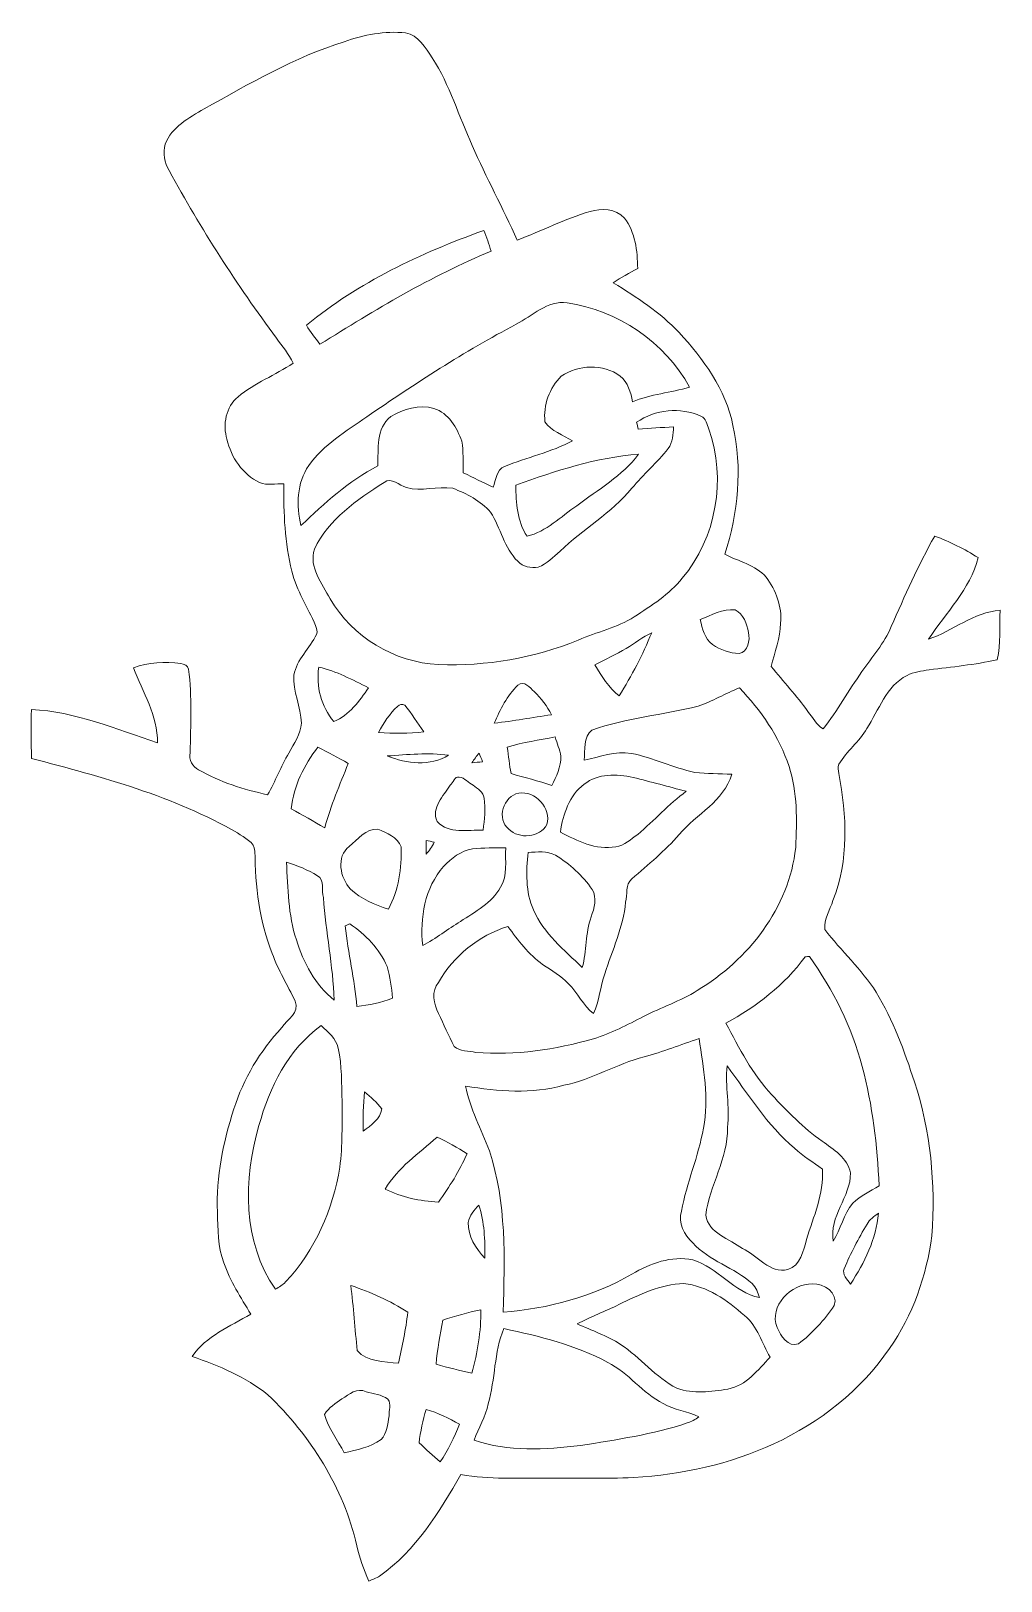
# Model space of a CAD drawing. Header units: centimetres. Extents: x -9.9 to 9.9, y -15.8 to 15.8.
import ezdxf

# ---------------------------------------------------------------- set-up
doc = ezdxf.new("R2010")
doc.units = ezdxf.units.CM
doc.header["$MEASUREMENT"] = 0
doc.layers.add('Layer 1', color=7, linetype='Continuous')

msp = doc.modelspace()

# ---------------------------------------------------------------- linework, layer by layer
at = {"layer": 'Layer 1', "color": 8, "lineweight": 9}
for points, knots in [([(-3.50304, 15.62559), (-3.10264, 15.77199), (-2.67331, 15.84396), (-2.24714, 15.80798), (-2.24714, 15.80798), (-1.98326, 15.76247), (-1.83686, 15.4993), (-1.70245, 15.29469), (-1.70245, 15.29469), (-1.34156, 14.74153), (-1.162, 14.10053), (-0.88401, 13.50646), (-0.88401, 13.50646), (-0.6039, 12.84994), (-0.25536, 12.22587), (0.02969, 11.57182), (0.02969, 11.57182), (0.53099, 11.75491), (1.00441, 12.01068), (1.51982, 12.15532), (1.51982, 12.15532), (1.75336, 12.22658), (2.04687, 12.21458), (2.22185, 12.02408), (2.22185, 12.02408), (2.44727, 11.73128), (2.48714, 11.34993), (2.49384, 10.99221), (2.49384, 10.99221), (2.32557, 10.89837), (2.15447, 10.80982), (1.99572, 10.70081), (1.99572, 10.70081), (2.47091, 10.40095), (2.95316, 10.09862), (3.3398, 9.68446), (3.3398, 9.68446), (3.83863, 9.14612), (4.29371, 8.52276), (4.43976, 7.78899), (4.43976, 7.78899), (4.63697, 6.91833), (4.54595, 6.00146), (4.27501, 5.15656), (4.27501, 5.15656), (4.55794, 5.00627), (4.89731, 4.93748), (5.11815, 4.68983), (5.11815, 4.68983), (5.31712, 4.42137), (5.44589, 4.08799), (5.41272, 3.74898), (5.41272, 3.74898), (5.41061, 3.44347), (5.28608, 3.15807), (5.22222, 2.8635), (5.22222, 2.8635), (5.46811, 2.55482), (5.74292, 2.26872), (5.96941, 1.94416), (5.96941, 1.94416), (6.07136, 1.82775), (6.14015, 1.66794), (6.28091, 1.58962), (6.28091, 1.58962), (6.57619, 1.95757), (6.80232, 2.37349), (7.07501, 2.75767), (7.07501, 2.75767), (7.2768, 3.06176), (7.53292, 3.33517), (7.67332, 3.67666), (7.67332, 3.67666), (7.94637, 4.30354), (8.22436, 4.92902), (8.56021, 5.52521), (8.56021, 5.52521), (8.87065, 5.41126), (9.16875, 5.26451), (9.44814, 5.08671), (9.44814, 5.08671), (9.28517, 4.43689), (8.78634, 3.96382), (8.43284, 3.41807), (8.43284, 3.41807), (8.93274, 3.58599), (9.35289, 3.97511), (9.89582, 4.01215), (9.89582, 4.01215), (9.88454, 3.6756), (9.91487, 3.33234), (9.83832, 3.00109), (9.83832, 3.00109), (9.37935, 2.90054), (8.91228, 2.85116), (8.44661, 2.79471), (8.44661, 2.79471), (8.29351, 2.76931), (8.13404, 2.75449), (7.99647, 2.67865), (7.99647, 2.67865), (7.56537, 2.46486), (7.42285, 1.97168), (7.17379, 1.59774), (7.17379, 1.59774), (7.0221, 1.32469), (6.75998, 1.13595), (6.60547, 0.86466), (6.60547, 0.86466), (6.57654, 0.80575), (6.59559, 0.73731), (6.60264, 0.67487), (6.60264, 0.67487), (6.76316, -0.17779), (6.81255, -1.09608), (6.48199, -1.91664), (6.48199, -1.91664), (6.42167, -2.11102), (6.29608, -2.29517), (6.31725, -2.50754), (6.31725, -2.50754), (6.64745, -2.95028), (7.06866, -3.31928), (7.36394, -3.78953), (7.36394, -3.78953), (7.71248, -4.35892), (7.94214, -4.99109), (8.14781, -5.62362), (8.14781, -5.62362), (8.48295, -6.63151), (8.57679, -7.70748), (8.50341, -8.76405), (8.50341, -8.76405), (8.39546, -9.58426), (8.11394, -10.39001), (7.63558, -11.06875), (7.63558, -11.06875), (7.05808, -11.92953), (6.20647, -12.57582), (5.27585, -13.01503), (5.27585, -13.01503), (4.37873, -13.4306), (3.39695, -13.64473), (2.4127, -13.70506), (2.4127, -13.70506), (1.82497, -13.72658), (1.23689, -13.71), (0.64952, -13.71458), (0.64952, -13.71458), (0.06073, -13.70647), (-0.5344, -13.75409), (-1.11578, -13.64015), (-1.11578, -13.64015), (-1.55816, -14.40956), (-2.04006, -15.19519), (-2.77702, -15.7173), (-2.77702, -15.7173), (-2.84687, -15.76034), (-2.92448, -15.78821), (-3.00104, -15.81714), (-3.00104, -15.81714), (-3.09135, -15.57972), (-3.19612, -15.34653), (-3.24445, -15.09606), (-3.24445, -15.09606), (-3.5108, -13.91355), (-4.18919, -12.84675), (-5.05878, -12.01384), (-5.05878, -12.01384), (-5.51458, -11.64872), (-6.05962, -11.42047), (-6.60678, -11.22997), (-6.60678, -11.22997), (-6.32173, -10.8144), (-5.83278, -10.61155), (-5.41086, -10.36849), (-5.41086, -10.36849), (-5.60559, -10.02347), (-5.83666, -9.69468), (-5.95908, -9.31474), (-5.95908, -9.31474), (-6.08784, -8.98736), (-6.08008, -8.62647), (-6.09172, -8.28145), (-6.09172, -8.28145), (-6.12418, -7.56461), (-5.9679, -6.85553), (-5.75482, -6.17572), (-5.75482, -6.17572), (-5.55867, -5.55589), (-5.21754, -4.98827), (-4.77551, -4.51308), (-4.77551, -4.51308), (-4.67109, -4.34586), (-4.39697, -4.20969), (-4.50352, -3.97404), (-4.50352, -3.97404), (-4.65556, -3.64701), (-4.85065, -3.34009), (-4.96989, -2.9979), (-4.96989, -2.9979), (-5.24082, -2.33679), (-5.31208, -1.61995), (-5.32619, -0.91228), (-5.32619, -0.91228), (-5.33043, -0.71508), (-5.54245, -0.63782), (-5.68109, -0.53798), (-5.68109, -0.53798), (-6.98002, 0.21308), (-8.44369, 0.61207), (-9.88726, 0.98214), (-9.88726, 0.98214), (-9.89749, 1.31622), (-9.89855, 1.64995), (-9.89043, 1.98403), (-9.89043, 1.98403), (-8.99155, 1.94628), (-8.15688, 1.57728), (-7.31339, 1.30599), (-7.31339, 1.30599), (-7.31727, 1.85703), (-7.60937, 2.34069), (-7.80657, 2.8381), (-7.80657, 2.8381), (-7.50072, 2.95769), (-7.1617, 2.95593), (-6.83961, 2.92559), (-6.83961, 2.92559), (-6.77611, 2.90901), (-6.68792, 2.88679), (-6.6791, 2.80847), (-6.6791, 2.80847), (-6.60572, 2.24261), (-6.64064, 1.67111), (-6.64594, 1.10244), (-6.64594, 1.10244), (-6.67874, 0.95921), (-6.60431, 0.81351), (-6.47413, 0.7546), (-6.47413, 0.7546), (-6.04092, 0.50095), (-5.55479, 0.35031), (-5.0662, 0.24377), (-5.0662, 0.24377), (-4.90851, 0.52035), (-4.79278, 0.8188), (-4.63193, 1.09362), (-4.63193, 1.09362), (-4.53349, 1.28941), (-4.38674, 1.4792), (-4.37334, 1.70569), (-4.37334, 1.70569), (-4.39026, 2.0373), (-4.54902, 2.35021), (-4.52751, 2.685), (-4.52751, 2.685), (-4.476, 3.00991), (-4.2026, 3.23286), (-4.06537, 3.51932), (-4.06537, 3.51932), (-4.03856, 3.57964), (-4.06784, 3.64455), (-4.08724, 3.7017), (-4.08724, 3.7017), (-4.23787, 4.07459), (-4.47882, 4.41149), (-4.56842, 4.80766), (-4.56842, 4.80766), (-4.72188, 5.3901), (-4.73635, 5.99617), (-4.7367, 6.59483), (-4.7367, 6.59483), (-4.89863, 6.59907), (-5.07325, 6.55497), (-5.22953, 6.61953), (-5.22953, 6.61953), (-5.5742, 6.79133), (-5.81126, 7.13317), (-5.89558, 7.50359), (-5.89558, 7.50359), (-5.98695, 7.8038), (-5.91604, 8.16752), (-5.66733, 8.37213), (-5.66733, 8.37213), (-5.32655, 8.65294), (-4.91133, 8.81557), (-4.54444, 9.05616), (-4.54444, 9.05616), (-4.62874, 9.24596), (-4.76563, 9.40506), (-4.88522, 9.57263), (-4.88522, 9.57263), (-5.69802, 10.65707), (-6.42369, 11.80501), (-7.07632, 12.99211), (-7.07632, 12.99211), (-7.17334, 13.15156), (-7.20932, 13.35053), (-7.15923, 13.53186), (-7.15923, 13.53186), (-7.02341, 13.8864), (-6.67063, 14.07337), (-6.36195, 14.25187), (-6.36195, 14.25187), (-5.43944, 14.76799), (-4.51763, 15.30668), (-3.50304, 15.62559), (-3.50304, 15.62559), (-3.50304, 15.62559), (-3.50304, 15.62559), (-3.50304, 15.62559)], [0, 0, 0, 0, 0.01265823, 0.01265823, 0.01265823, 0.01265823, 0.02531646, 0.02531646, 0.02531646, 0.02531646, 0.03797468, 0.03797468, 0.03797468, 0.03797468, 0.05063291, 0.05063291, 0.05063291, 0.05063291, 0.06329114, 0.06329114, 0.06329114, 0.06329114, 0.07594937, 0.07594937, 0.07594937, 0.07594937, 0.08860759, 0.08860759, 0.08860759, 0.08860759, 0.10126582, 0.10126582, 0.10126582, 0.10126582, 0.11392405, 0.11392405, 0.11392405, 0.11392405, 0.12658228, 0.12658228, 0.12658228, 0.12658228, 0.13924051, 0.13924051, 0.13924051, 0.13924051, 0.15189873, 0.15189873, 0.15189873, 0.15189873, 0.16455696, 0.16455696, 0.16455696, 0.16455696, 0.17721519, 0.17721519, 0.17721519, 0.17721519, 0.18987342, 0.18987342, 0.18987342, 0.18987342, 0.20253165, 0.20253165, 0.20253165, 0.20253165, 0.21518987, 0.21518987, 0.21518987, 0.21518987, 0.2278481, 0.2278481, 0.2278481, 0.2278481, 0.24050633, 0.24050633, 0.24050633, 0.24050633, 0.25316456, 0.25316456, 0.25316456, 0.25316456, 0.26582278, 0.26582278, 0.26582278, 0.26582278, 0.27848101, 0.27848101, 0.27848101, 0.27848101, 0.29113924, 0.29113924, 0.29113924, 0.29113924, 0.30379747, 0.30379747, 0.30379747, 0.30379747, 0.3164557, 0.3164557, 0.3164557, 0.3164557, 0.32911392, 0.32911392, 0.32911392, 0.32911392, 0.34177215, 0.34177215, 0.34177215, 0.34177215, 0.35443038, 0.35443038, 0.35443038, 0.35443038, 0.36708861, 0.36708861, 0.36708861, 0.36708861, 0.37974684, 0.37974684, 0.37974684, 0.37974684, 0.39240506, 0.39240506, 0.39240506, 0.39240506, 0.40506329, 0.40506329, 0.40506329, 0.40506329, 0.41772152, 0.41772152, 0.41772152, 0.41772152, 0.43037975, 0.43037975, 0.43037975, 0.43037975, 0.44303797, 0.44303797, 0.44303797, 0.44303797, 0.4556962, 0.4556962, 0.4556962, 0.4556962, 0.46835443, 0.46835443, 0.46835443, 0.46835443, 0.48101266, 0.48101266, 0.48101266, 0.48101266, 0.49367089, 0.49367089, 0.49367089, 0.49367089, 0.50632911, 0.50632911, 0.50632911, 0.50632911, 0.51898734, 0.51898734, 0.51898734, 0.51898734, 0.53164557, 0.53164557, 0.53164557, 0.53164557, 0.5443038, 0.5443038, 0.5443038, 0.5443038, 0.55696203, 0.55696203, 0.55696203, 0.55696203, 0.56962025, 0.56962025, 0.56962025, 0.56962025, 0.58227848, 0.58227848, 0.58227848, 0.58227848, 0.59493671, 0.59493671, 0.59493671, 0.59493671, 0.60759494, 0.60759494, 0.60759494, 0.60759494, 0.62025316, 0.62025316, 0.62025316, 0.62025316, 0.63291139, 0.63291139, 0.63291139, 0.63291139, 0.64556962, 0.64556962, 0.64556962, 0.64556962, 0.65822785, 0.65822785, 0.65822785, 0.65822785, 0.67088608, 0.67088608, 0.67088608, 0.67088608, 0.6835443, 0.6835443, 0.6835443, 0.6835443, 0.69620253, 0.69620253, 0.69620253, 0.69620253, 0.70886076, 0.70886076, 0.70886076, 0.70886076, 0.72151899, 0.72151899, 0.72151899, 0.72151899, 0.73417722, 0.73417722, 0.73417722, 0.73417722, 0.74683544, 0.74683544, 0.74683544, 0.74683544, 0.75949367, 0.75949367, 0.75949367, 0.75949367, 0.7721519, 0.7721519, 0.7721519, 0.7721519, 0.78481013, 0.78481013, 0.78481013, 0.78481013, 0.79746835, 0.79746835, 0.79746835, 0.79746835, 0.81012658, 0.81012658, 0.81012658, 0.81012658, 0.82278481, 0.82278481, 0.82278481, 0.82278481, 0.83544304, 0.83544304, 0.83544304, 0.83544304, 0.84810127, 0.84810127, 0.84810127, 0.84810127, 0.86075949, 0.86075949, 0.86075949, 0.86075949, 0.87341772, 0.87341772, 0.87341772, 0.87341772, 0.88607595, 0.88607595, 0.88607595, 0.88607595, 0.89873418, 0.89873418, 0.89873418, 0.89873418, 0.91139241, 0.91139241, 0.91139241, 0.91139241, 0.92405063, 0.92405063, 0.92405063, 0.92405063, 0.93670886, 0.93670886, 0.93670886, 0.93670886, 0.94936709, 0.94936709, 0.94936709, 0.94936709, 0.96202532, 0.96202532, 0.96202532, 0.96202532, 0.97468354, 0.97468354, 0.97468354, 0.97468354, 1, 1, 1, 1]), ([(-4.27244, 9.83474), (-4.19307, 9.69575), (-4.09359, 9.57087), (-3.99693, 9.44387), (-3.99693, 9.44387), (-2.87086, 10.14589), (-1.73067, 10.83734), (-0.50124, 11.34569), (-0.50124, 11.34569), (-0.54005, 11.49104), (-0.59649, 11.63074), (-0.65082, 11.77044), (-0.65082, 11.77044), (-1.94199, 11.30442), (-3.206, 10.7121), (-4.27244, 9.83474), (-4.27244, 9.83474), (-4.27244, 9.83474), (-4.27244, 9.83474), (-4.27244, 9.83474)], [0, 0, 0, 0, 0.16666667, 0.16666667, 0.16666667, 0.16666667, 0.33333333, 0.33333333, 0.33333333, 0.33333333, 0.5, 0.5, 0.5, 0.5, 0.66666667, 0.66666667, 0.66666667, 0.66666667, 1, 1, 1, 1]), ([(0.0124, 9.85485), (-1.04734, 9.29711), (-2.05205, 8.64165), (-3.03843, 7.96396), (-3.03843, 7.96396), (-3.45965, 7.66622), (-3.92461, 7.39846), (-4.22517, 6.96596), (-4.22517, 6.96596), (-4.47247, 6.61247), (-4.48235, 6.14575), (-4.38357, 5.74076), (-4.38357, 5.74076), (-3.90344, 6.19831), (-3.40991, 6.65092), (-2.81583, 6.95961), (-2.81583, 6.95961), (-2.79678, 7.30497), (-2.86028, 7.72337), (-2.54841, 7.96784), (-2.54841, 7.96784), (-2.28665, 8.12166), (-1.97021, 8.21549), (-1.66753, 8.13436), (-1.66753, 8.13436), (-1.36978, 8.03664), (-1.19834, 7.74595), (-1.10096, 7.46619), (-1.10096, 7.46619), (-1.05616, 7.25417), (-1.08403, 7.03404), (-1.06921, 6.81885), (-1.06921, 6.81885), (-0.86496, 6.72254), (-0.66317, 6.62164), (-0.45961, 6.52392), (-0.45961, 6.52392), (-0.4007, 6.66786), (-0.39541, 6.88129), (-0.22749, 6.95079), (-0.22749, 6.95079), (0.23289, 7.13176), (0.72325, 7.24183), (1.16387, 7.47254), (1.16387, 7.47254), (0.97584, 7.59566), (0.72043, 7.6641), (0.59942, 7.86307), (0.59942, 7.86307), (0.55991, 8.19609), (0.69044, 8.55628), (0.93174, 8.79229), (0.93174, 8.79229), (1.27958, 9.02829), (1.79111, 9.05546), (2.1333, 8.79546), (2.1333, 8.79546), (2.29276, 8.66493), (2.35873, 8.4635), (2.38554, 8.267), (2.38554, 8.267), (2.75842, 8.42998), (3.17082, 8.45044), (3.55429, 8.57004), (3.55429, 8.57004), (3.04629, 9.48655), (2.08744, 10.14342), (1.05169, 10.29053), (1.05169, 10.29053), (0.64387, 10.3498), (0.34754, 10.02136), (0.0124, 9.85485), (0.0124, 9.85485), (0.0124, 9.85485), (0.0124, 9.85485), (0.0124, 9.85485)], [0, 0, 0, 0, 0.05, 0.05, 0.05, 0.05, 0.1, 0.1, 0.1, 0.1, 0.15, 0.15, 0.15, 0.15, 0.2, 0.2, 0.2, 0.2, 0.25, 0.25, 0.25, 0.25, 0.3, 0.3, 0.3, 0.3, 0.35, 0.35, 0.35, 0.35, 0.4, 0.4, 0.4, 0.4, 0.45, 0.45, 0.45, 0.45, 0.5, 0.5, 0.5, 0.5, 0.55, 0.55, 0.55, 0.55, 0.6, 0.6, 0.6, 0.6, 0.65, 0.65, 0.65, 0.65, 0.7, 0.7, 0.7, 0.7, 0.75, 0.75, 0.75, 0.75, 0.8, 0.8, 0.8, 0.8, 0.85, 0.85, 0.85, 0.85, 0.9, 0.9, 0.9, 0.9, 1, 1, 1, 1]), ([(2.47232, 7.85072), (2.4822, 7.80345), (2.49243, 7.75618), (2.50301, 7.70855), (2.50301, 7.70855), (2.74467, 7.72725), (2.98597, 7.7463), (3.22832, 7.75865), (3.22832, 7.75865), (3.20857, 7.60836), (3.21809, 7.44044), (3.11685, 7.31626), (3.11685, 7.31626), (2.89142, 7.02593), (2.60849, 6.78745), (2.37601, 6.50276), (2.37601, 6.50276), (1.95762, 5.99758), (1.37695, 5.66985), (0.90846, 5.21759), (0.90846, 5.21759), (0.76805, 5.09976), (0.63682, 4.95512), (0.46255, 4.8888), (0.46255, 4.8888), (0.3172, 4.87187), (0.14505, 4.89444), (0.0438, 5.01227), (0.0438, 5.01227), (-0.23701, 5.28638), (-0.30263, 5.69243), (-0.51112, 6.01204), (-0.51112, 6.01204), (-0.7122, 6.24841), (-0.99866, 6.39516), (-1.28441, 6.50276), (-1.28441, 6.50276), (-1.59697, 6.55356), (-1.92153, 6.43079), (-2.23092, 6.51757), (-2.23092, 6.51757), (-2.37696, 6.56132), (-2.53149, 6.7363), (-2.6853, 6.62411), (-2.6853, 6.62411), (-3.23704, 6.26887), (-3.81877, 5.87129), (-4.11087, 5.26204), (-4.11087, 5.26204), (-4.22341, 4.89021), (-3.95918, 4.5526), (-3.78702, 4.24816), (-3.78702, 4.24816), (-3.33759, 3.46534), (-2.47433, 2.94394), (-1.57369, 2.90407), (-1.57369, 2.90407), (-0.60214, 2.86491), (0.37753, 3.03531), (1.27817, 3.40255), (1.27817, 3.40255), (1.65741, 3.56871), (2.07368, 3.65055), (2.42434, 3.87844), (2.42434, 3.87844), (2.77324, 4.10881), (3.13766, 4.33423), (3.4033, 4.66408), (3.4033, 4.66408), (4.10357, 5.49099), (4.30535, 6.69432), (3.94975, 7.71349), (3.94975, 7.71349), (3.90601, 7.80592), (3.89014, 7.93292), (3.78607, 7.97666), (3.78607, 7.97666), (3.3645, 8.16469), (2.8512, 8.11601), (2.47232, 7.85072), (2.47232, 7.85072), (2.47232, 7.85072), (2.47232, 7.85072), (2.47232, 7.85072)], [0, 0, 0, 0, 0.04545455, 0.04545455, 0.04545455, 0.04545455, 0.09090909, 0.09090909, 0.09090909, 0.09090909, 0.13636364, 0.13636364, 0.13636364, 0.13636364, 0.18181818, 0.18181818, 0.18181818, 0.18181818, 0.22727273, 0.22727273, 0.22727273, 0.22727273, 0.27272727, 0.27272727, 0.27272727, 0.27272727, 0.31818182, 0.31818182, 0.31818182, 0.31818182, 0.36363636, 0.36363636, 0.36363636, 0.36363636, 0.40909091, 0.40909091, 0.40909091, 0.40909091, 0.45454545, 0.45454545, 0.45454545, 0.45454545, 0.5, 0.5, 0.5, 0.5, 0.54545455, 0.54545455, 0.54545455, 0.54545455, 0.59090909, 0.59090909, 0.59090909, 0.59090909, 0.63636364, 0.63636364, 0.63636364, 0.63636364, 0.68181818, 0.68181818, 0.68181818, 0.68181818, 0.72727273, 0.72727273, 0.72727273, 0.72727273, 0.77272727, 0.77272727, 0.77272727, 0.77272727, 0.81818182, 0.81818182, 0.81818182, 0.81818182, 0.86363636, 0.86363636, 0.86363636, 0.86363636, 0.90909091, 0.90909091, 0.90909091, 0.90909091, 1, 1, 1, 1]), ([(0.00358, 6.56837), (0.00711, 6.20925), (0.03216, 5.83178), (0.23289, 5.52239), (0.23289, 5.52239), (0.63294, 5.62152), (0.92116, 5.92173), (1.24924, 6.14751), (1.24924, 6.14751), (1.68527, 6.47559), (2.17775, 6.75641), (2.51324, 7.19773), (2.51324, 7.19773), (1.64647, 7.13529), (0.81638, 6.8573), (0.00358, 6.56837), (0.00358, 6.56837), (0.00358, 6.56837), (0.00358, 6.56837), (0.00358, 6.56837)], [0, 0, 0, 0, 0.16666667, 0.16666667, 0.16666667, 0.16666667, 0.33333333, 0.33333333, 0.33333333, 0.33333333, 0.5, 0.5, 0.5, 0.5, 0.66666667, 0.66666667, 0.66666667, 0.66666667, 1, 1, 1, 1]), ([(3.77019, 3.82094), (3.81676, 3.63785), (3.85944, 3.42901), (4.02419, 3.31294), (4.02419, 3.31294), (4.18082, 3.20217), (4.37274, 3.13902), (4.56358, 3.12526), (4.56358, 3.12526), (4.74315, 3.16125), (4.79642, 3.4029), (4.75584, 3.55601), (4.75584, 3.55601), (4.72586, 3.73204), (4.65425, 3.93559), (4.48421, 4.01956), (4.48421, 4.01956), (4.22986, 4.04566), (4.0002, 3.90843), (3.77019, 3.82094), (3.77019, 3.82094), (3.77019, 3.82094), (3.77019, 3.82094), (3.77019, 3.82094)], [0, 0, 0, 0, 0.14285714, 0.14285714, 0.14285714, 0.14285714, 0.28571429, 0.28571429, 0.28571429, 0.28571429, 0.42857143, 0.42857143, 0.42857143, 0.42857143, 0.57142857, 0.57142857, 0.57142857, 0.57142857, 0.71428571, 0.71428571, 0.71428571, 0.71428571, 1, 1, 1, 1]), ([(2.2603, 3.2318), (2.05216, 3.10868), (1.83238, 3.00744), (1.61895, 2.89419), (1.61895, 2.89419), (1.75548, 2.66277), (1.90364, 2.42959), (2.11849, 2.26131), (2.11849, 2.26131), (2.36825, 2.67441), (2.59967, 3.10339), (2.77959, 3.55177), (2.77959, 3.55177), (2.59544, 3.46358), (2.43422, 3.33728), (2.2603, 3.2318), (2.2603, 3.2318), (2.2603, 3.2318), (2.2603, 3.2318), (2.2603, 3.2318)], [0, 0, 0, 0, 0.16666667, 0.16666667, 0.16666667, 0.16666667, 0.33333333, 0.33333333, 0.33333333, 0.33333333, 0.5, 0.5, 0.5, 0.5, 0.66666667, 0.66666667, 0.66666667, 0.66666667, 1, 1, 1, 1]), ([(-4.02092, 2.85221), (-4.07595, 2.45428), (-3.97647, 2.04506), (-3.71012, 1.73779), (-3.71012, 1.73779), (-3.39579, 1.86761), (-3.18977, 2.16006), (-3.00245, 2.42959), (-3.00245, 2.42959), (-3.33476, 2.58622), (-3.65897, 2.77213), (-4.02092, 2.85221), (-4.02092, 2.85221), (-4.02092, 2.85221), (-4.02092, 2.85221), (-4.02092, 2.85221)], [0, 0, 0, 0, 0.2, 0.2, 0.2, 0.2, 0.4, 0.4, 0.4, 0.4, 0.6, 0.6, 0.6, 0.6, 1, 1, 1, 1]), ([(0.04592, 2.48286), (-0.16928, 2.2659), (-0.3185, 1.98614), (-0.43563, 1.70533), (-0.43563, 1.70533), (-0.04475, 1.74731), (0.34084, 1.82351), (0.73031, 1.87608), (0.73031, 1.87608), (0.64881, 2.05705), (0.52252, 2.21369), (0.37964, 2.34986), (0.37964, 2.34986), (0.29074, 2.42818), (0.1835, 2.58516), (0.04592, 2.48286), (0.04592, 2.48286), (0.04592, 2.48286), (0.04592, 2.48286), (0.04592, 2.48286)], [0, 0, 0, 0, 0.16666667, 0.16666667, 0.16666667, 0.16666667, 0.33333333, 0.33333333, 0.33333333, 0.33333333, 0.5, 0.5, 0.5, 0.5, 0.66666667, 0.66666667, 0.66666667, 0.66666667, 1, 1, 1, 1]), ([(3.72856, 2.05035), (3.00925, 1.87537), (2.26065, 1.80976), (1.55933, 1.56563), (1.55933, 1.56563), (1.38753, 1.41994), (1.41434, 1.15641), (1.40235, 0.94898), (1.40235, 0.94898), (1.71949, 1.01601), (2.03382, 1.13877), (2.36402, 1.08621), (2.36402, 1.08621), (2.80887, 1.00295), (3.21809, 0.79305), (3.66083, 0.70062), (3.66083, 0.70062), (3.9106, 0.67452), (4.16213, 0.67381), (4.41366, 0.66323), (4.41366, 0.66323), (4.25596, 0.10443), (3.69329, -0.14957), (3.34333, -0.56761), (3.34333, -0.56761), (3.05194, -0.90134), (2.70904, -1.18251), (2.37566, -1.47214), (2.37566, -1.47214), (2.23596, -1.58679), (2.28888, -1.79422), (2.24795, -1.9498), (2.24795, -1.9498), (2.19645, -2.46168), (1.97632, -2.93087), (1.82074, -3.41488), (1.82074, -3.41488), (1.72867, -3.68158), (1.7075, -3.96874), (1.59144, -4.22733), (1.59144, -4.22733), (1.37906, -4.06082), (1.27323, -3.80153), (1.07955, -3.61738), (1.07955, -3.61738), (0.92998, -3.45369), (0.73595, -3.34539), (0.55215, -3.2265), (0.55215, -3.2265), (0.26393, -3.01977), (0.05262, -2.72591), (-0.16011, -2.44686), (-0.16011, -2.44686), (-0.75171, -2.63031), (-1.26959, -3.04835), (-1.57404, -3.5888), (-1.57404, -3.5888), (-1.72961, -3.77119), (-1.66929, -4.02907), (-1.57475, -4.22416), (-1.57475, -4.22416), (-1.46468, -4.44676), (-1.37507, -4.6803), (-1.25196, -4.89584), (-1.25196, -4.89584), (-1.14153, -5.00556), (-0.95386, -4.98298), (-0.8138, -5.02249), (-0.8138, -5.02249), (-0.00347, -5.08246), (0.81215, -4.96323), (1.59108, -4.74203), (1.59108, -4.74203), (1.94915, -4.63126), (2.28288, -4.45769), (2.61449, -4.28519), (2.61449, -4.28519), (2.97397, -4.0968), (3.36485, -3.97368), (3.71022, -3.75637), (3.71022, -3.75637), (4.75197, -3.12984), (5.58664, -2.06727), (5.72176, -0.83361), (5.72176, -0.83361), (5.74469, -0.28045), (5.76021, 0.28893), (5.58523, 0.82162), (5.58523, 0.82162), (5.38521, 1.42981), (5.01409, 1.96992), (4.57029, 2.42676), (4.57029, 2.42676), (4.28419, 2.31352), (4.01959, 2.15089), (3.72856, 2.05035), (3.72856, 2.05035), (3.72856, 2.05035), (3.72856, 2.05035), (3.72856, 2.05035)], [0, 0, 0, 0, 0.03846154, 0.03846154, 0.03846154, 0.03846154, 0.07692308, 0.07692308, 0.07692308, 0.07692308, 0.11538462, 0.11538462, 0.11538462, 0.11538462, 0.15384615, 0.15384615, 0.15384615, 0.15384615, 0.19230769, 0.19230769, 0.19230769, 0.19230769, 0.23076923, 0.23076923, 0.23076923, 0.23076923, 0.26923077, 0.26923077, 0.26923077, 0.26923077, 0.30769231, 0.30769231, 0.30769231, 0.30769231, 0.34615385, 0.34615385, 0.34615385, 0.34615385, 0.38461538, 0.38461538, 0.38461538, 0.38461538, 0.42307692, 0.42307692, 0.42307692, 0.42307692, 0.46153846, 0.46153846, 0.46153846, 0.46153846, 0.5, 0.5, 0.5, 0.5, 0.53846154, 0.53846154, 0.53846154, 0.53846154, 0.57692308, 0.57692308, 0.57692308, 0.57692308, 0.61538462, 0.61538462, 0.61538462, 0.61538462, 0.65384615, 0.65384615, 0.65384615, 0.65384615, 0.69230769, 0.69230769, 0.69230769, 0.69230769, 0.73076923, 0.73076923, 0.73076923, 0.73076923, 0.76923077, 0.76923077, 0.76923077, 0.76923077, 0.80769231, 0.80769231, 0.80769231, 0.80769231, 0.84615385, 0.84615385, 0.84615385, 0.84615385, 0.88461538, 0.88461538, 0.88461538, 0.88461538, 0.92307692, 0.92307692, 0.92307692, 0.92307692, 1, 1, 1, 1]), ([(-2.41259, 2.04894), (-2.57558, 1.89901), (-2.69271, 1.7071), (-2.80348, 1.5173), (-2.80348, 1.5173), (-2.49514, 1.49649), (-2.18329, 1.48661), (-1.87566, 1.52506), (-1.87566, 1.52506), (-2.00125, 1.71133), (-2.12579, 1.8983), (-2.26266, 2.0761), (-2.26266, 2.0761), (-2.31381, 2.10256), (-2.37343, 2.0888), (-2.41259, 2.04894), (-2.41259, 2.04894), (-2.41259, 2.04894), (-2.41259, 2.04894), (-2.41259, 2.04894)], [0, 0, 0, 0, 0.16666667, 0.16666667, 0.16666667, 0.16666667, 0.33333333, 0.33333333, 0.33333333, 0.33333333, 0.5, 0.5, 0.5, 0.5, 0.66666667, 0.66666667, 0.66666667, 0.66666667, 1, 1, 1, 1]), ([(-0.16928, 1.21638), (-0.14882, 1.03541), (-0.12236, 0.85479), (-0.09378, 0.67452), (-0.09378, 0.67452), (0.18421, 0.59514), (0.46537, 0.52635), (0.73877, 0.43004), (0.73877, 0.43004), (0.83296, 0.61737), (0.9268, 0.81669), (0.92469, 1.03188), (0.92469, 1.03188), (0.89893, 1.16629), (0.85131, 1.29435), (0.80686, 1.42311), (0.80686, 1.42311), (0.47983, 1.36208), (0.14999, 1.3141), (-0.16928, 1.21638), (-0.16928, 1.21638), (-0.16928, 1.21638), (-0.16928, 1.21638), (-0.16928, 1.21638)], [0, 0, 0, 0, 0.14285714, 0.14285714, 0.14285714, 0.14285714, 0.28571429, 0.28571429, 0.28571429, 0.28571429, 0.42857143, 0.42857143, 0.42857143, 0.42857143, 0.57142857, 0.57142857, 0.57142857, 0.57142857, 0.71428571, 0.71428571, 0.71428571, 0.71428571, 1, 1, 1, 1]), ([(-4.0375, 1.21744), (-4.32501, 0.85338), (-4.52856, 0.42228), (-4.58324, -0.04198), (-4.58324, -0.04198), (-4.35182, -0.16651), (-4.12887, -0.30621), (-3.8978, -0.43109), (-3.8978, -0.43109), (-3.78032, 0.02258), (-3.58629, 0.44768), (-3.42119, 0.88407), (-3.42119, 0.88407), (-3.62369, 1.00048), (-3.83006, 1.10984), (-4.0375, 1.21744), (-4.0375, 1.21744), (-4.0375, 1.21744), (-4.0375, 1.21744), (-4.0375, 1.21744)], [0, 0, 0, 0, 0.16666667, 0.16666667, 0.16666667, 0.16666667, 0.33333333, 0.33333333, 0.33333333, 0.33333333, 0.5, 0.5, 0.5, 0.5, 0.66666667, 0.66666667, 0.66666667, 0.66666667, 1, 1, 1, 1]), ([(-2.62003, 1.03576), (-2.22527, 0.87666), (-1.74549, 0.81845), (-1.36872, 1.05093), (-1.36872, 1.05093), (-1.78465, 1.10808), (-2.20445, 1.06293), (-2.62003, 1.03576), (-2.62003, 1.03576), (-2.62003, 1.03576), (-2.62003, 1.03576), (-2.62003, 1.03576)], [0, 0, 0, 0, 0.25, 0.25, 0.25, 0.25, 0.5, 0.5, 0.5, 0.5, 1, 1, 1, 1]), ([(-0.89247, 0.89606), (-0.82051, 0.90206), (-0.74819, 0.90911), (-0.67587, 0.91723), (-0.67587, 0.91723), (-0.69845, 0.97685), (-0.72138, 1.03576), (-0.74466, 1.09467), (-0.74466, 1.09467), (-0.79899, 1.03259), (-0.84767, 0.96556), (-0.89247, 0.89606), (-0.89247, 0.89606), (-0.89247, 0.89606), (-0.89247, 0.89606), (-0.89247, 0.89606)], [0, 0, 0, 0, 0.2, 0.2, 0.2, 0.2, 0.4, 0.4, 0.4, 0.4, 0.6, 0.6, 0.6, 0.6, 1, 1, 1, 1]), ([(1.39988, 0.45721), (1.0919, 0.22966), (0.97231, -0.15592), (0.91481, -0.51787), (0.91481, -0.51787), (1.26159, -0.70061), (1.63906, -0.89464), (2.04546, -0.8195), (2.04546, -0.8195), (2.22114, -0.79516), (2.35626, -0.66569), (2.49384, -0.5655), (2.49384, -0.5655), (2.83286, -0.28151), (3.12919, 0.05045), (3.48656, 0.31363), (3.48656, 0.31363), (3.1239, 0.40464), (2.76513, 0.50977), (2.40106, 0.59479), (2.40106, 0.59479), (2.06769, 0.66887), (1.68069, 0.68334), (1.39988, 0.45721), (1.39988, 0.45721), (1.39988, 0.45721), (1.39988, 0.45721), (1.39988, 0.45721)], [0, 0, 0, 0, 0.125, 0.125, 0.125, 0.125, 0.25, 0.25, 0.25, 0.25, 0.375, 0.375, 0.375, 0.375, 0.5, 0.5, 0.5, 0.5, 0.625, 0.625, 0.625, 0.625, 0.75, 0.75, 0.75, 0.75, 1, 1, 1, 1]), ([(-1.33591, 0.43992), (-1.46962, 0.2212), (-1.73385, -0.02328), (-1.60191, -0.30127), (-1.60191, -0.30127), (-1.35743, -0.57326), (-0.97996, -0.46954), (-0.66281, -0.47766), (-0.66281, -0.47766), (-0.63565, -0.26246), (-0.6099, -0.04198), (-0.64165, 0.17428), (-0.64165, 0.17428), (-0.65858, 0.29916), (-0.77606, 0.36654), (-0.86637, 0.43674), (-0.86637, 0.43674), (-0.96268, 0.48825), (-1.03924, 0.58773), (-1.14965, 0.60537), (-1.14965, 0.60537), (-1.24913, 0.62513), (-1.27559, 0.48119), (-1.33591, 0.43992), (-1.33591, 0.43992), (-1.33591, 0.43992), (-1.33591, 0.43992), (-1.33591, 0.43992)], [0, 0, 0, 0, 0.125, 0.125, 0.125, 0.125, 0.25, 0.25, 0.25, 0.25, 0.375, 0.375, 0.375, 0.375, 0.5, 0.5, 0.5, 0.5, 0.625, 0.625, 0.625, 0.625, 0.75, 0.75, 0.75, 0.75, 1, 1, 1, 1]), ([(0.06355, 0.27447), (-0.24971, 0.22473), (-0.39788, -0.2607), (-0.13788, -0.46108), (-0.13788, -0.46108), (0.07626, -0.66745), (0.49112, -0.63535), (0.63823, -0.36759), (0.63823, -0.36759), (0.7356, -0.03951), (0.40504, 0.33726), (0.06355, 0.27447), (0.06355, 0.27447), (0.06355, 0.27447), (0.06355, 0.27447), (0.06355, 0.27447)], [0, 0, 0, 0, 0.2, 0.2, 0.2, 0.2, 0.4, 0.4, 0.4, 0.4, 0.6, 0.6, 0.6, 0.6, 1, 1, 1, 1]), ([(-3.39756, -0.81244), (-3.67167, -1.01988), (-3.58559, -1.45908), (-3.37145, -1.68274), (-3.37145, -1.68274), (-3.15767, -1.887), (-2.87509, -2.00095), (-2.59851, -2.09303), (-2.59851, -2.09303), (-2.38613, -1.70814), (-2.32158, -1.25341), (-2.33921, -0.81879), (-2.33921, -0.81879), (-2.41788, -0.62335), (-2.63203, -0.53198), (-2.81371, -0.45931), (-2.81371, -0.45931), (-3.06242, -0.44802), (-3.22187, -0.66957), (-3.39756, -0.81244), (-3.39756, -0.81244), (-3.39756, -0.81244), (-3.39756, -0.81244), (-3.39756, -0.81244)], [0, 0, 0, 0, 0.14285714, 0.14285714, 0.14285714, 0.14285714, 0.28571429, 0.28571429, 0.28571429, 0.28571429, 0.42857143, 0.42857143, 0.42857143, 0.42857143, 0.57142857, 0.57142857, 0.57142857, 0.57142857, 0.71428571, 0.71428571, 0.71428571, 0.71428571, 1, 1, 1, 1]), ([(-0.87907, -0.86465), (-1.11543, -0.89852), (-1.31157, -1.05339), (-1.47032, -1.22237), (-1.47032, -1.22237), (-1.85732, -1.65664), (-1.95539, -2.27717), (-1.89824, -2.83915), (-1.89824, -2.83915), (-1.62872, -2.69239), (-1.38742, -2.50048), (-1.12319, -2.34526), (-1.12319, -2.34526), (-0.83003, -2.14629), (-0.48325, -1.97096), (-0.30827, -1.64535), (-0.30827, -1.64535), (-0.15658, -1.40546), (-0.21867, -1.10807), (-0.20138, -0.84102), (-0.20138, -0.84102), (-0.42751, -0.8389), (-0.6547, -0.83819), (-0.87907, -0.86465), (-0.87907, -0.86465), (-0.87907, -0.86465), (-0.87907, -0.86465), (-0.87907, -0.86465)], [0, 0, 0, 0, 0.125, 0.125, 0.125, 0.125, 0.25, 0.25, 0.25, 0.25, 0.375, 0.375, 0.375, 0.375, 0.5, 0.5, 0.5, 0.5, 0.625, 0.625, 0.625, 0.625, 0.75, 0.75, 0.75, 0.75, 1, 1, 1, 1]), ([(-1.82628, -0.68791), (-1.82769, -0.7821), (-1.82839, -0.877), (-1.82804, -0.97225), (-1.82804, -0.97225), (-1.76313, -0.89781), (-1.70704, -0.81632), (-1.66188, -0.72848), (-1.66188, -0.72848), (-1.71691, -0.71472), (-1.7716, -0.70096), (-1.82628, -0.68791), (-1.82628, -0.68791), (-1.82628, -0.68791), (-1.82628, -0.68791), (-1.82628, -0.68791)], [0, 0, 0, 0, 0.2, 0.2, 0.2, 0.2, 0.4, 0.4, 0.4, 0.4, 0.6, 0.6, 0.6, 0.6, 1, 1, 1, 1]), ([(0.25406, -0.9338), (0.21278, -1.32679), (0.20396, -1.74025), (0.36306, -2.10925), (0.36306, -2.10925), (0.57579, -2.58938), (0.99277, -2.92946), (1.36107, -3.28577), (1.36107, -3.28577), (1.45985, -2.94886), (1.41928, -2.58444), (1.54346, -2.25283), (1.54346, -2.25283), (1.60625, -2.07786), (1.67363, -1.86019), (1.5618, -1.69051), (1.5618, -1.69051), (1.36813, -1.40687), (1.10566, -1.17016), (0.81285, -0.99306), (0.81285, -0.99306), (0.64105, -0.89852), (0.44173, -0.92568), (0.25406, -0.9338), (0.25406, -0.9338), (0.25406, -0.9338), (0.25406, -0.9338), (0.25406, -0.9338)], [0, 0, 0, 0, 0.125, 0.125, 0.125, 0.125, 0.25, 0.25, 0.25, 0.25, 0.375, 0.375, 0.375, 0.375, 0.5, 0.5, 0.5, 0.5, 0.625, 0.625, 0.625, 0.625, 0.75, 0.75, 0.75, 0.75, 1, 1, 1, 1]), ([(-4.67885, -1.13488), (-4.6538, -1.66652), (-4.64674, -2.20909), (-4.47847, -2.71991), (-4.47847, -2.71991), (-4.32783, -3.18381), (-4.09959, -3.64772), (-3.70483, -3.95146), (-3.70483, -3.95146), (-3.72917, -3.24908), (-3.87875, -2.55869), (-3.92567, -1.85843), (-3.92567, -1.85843), (-3.96941, -1.71661), (-3.89286, -1.49824), (-4.04843, -1.41005), (-4.04843, -1.41005), (-4.24387, -1.28904), (-4.45977, -1.20226), (-4.67885, -1.13488), (-4.67885, -1.13488), (-4.67885, -1.13488), (-4.67885, -1.13488), (-4.67885, -1.13488)], [0, 0, 0, 0, 0.14285714, 0.14285714, 0.14285714, 0.14285714, 0.28571429, 0.28571429, 0.28571429, 0.28571429, 0.42857143, 0.42857143, 0.42857143, 0.42857143, 0.57142857, 0.57142857, 0.57142857, 0.57142857, 0.71428571, 0.71428571, 0.71428571, 0.71428571, 1, 1, 1, 1]), ([(-3.38909, -2.39253), (-3.41202, -2.40276), (-3.45718, -2.42323), (-3.48011, -2.43346), (-3.48011, -2.43346), (-3.4219, -2.98696), (-3.2882, -3.52989), (-3.24269, -4.08516), (-3.24269, -4.08516), (-2.99504, -4.04988), (-2.74492, -4.00931), (-2.51137, -3.91512), (-2.51137, -3.91512), (-2.53818, -3.69711), (-2.55688, -3.47591), (-2.62355, -3.26636), (-2.62355, -3.26636), (-2.77879, -2.90159), (-3.0663, -2.61337), (-3.38909, -2.39253), (-3.38909, -2.39253), (-3.38909, -2.39253), (-3.38909, -2.39253), (-3.38909, -2.39253)], [0, 0, 0, 0, 0.14285714, 0.14285714, 0.14285714, 0.14285714, 0.28571429, 0.28571429, 0.28571429, 0.28571429, 0.42857143, 0.42857143, 0.42857143, 0.42857143, 0.57142857, 0.57142857, 0.57142857, 0.57142857, 0.71428571, 0.71428571, 0.71428571, 0.71428571, 1, 1, 1, 1]), ([(5.91543, -3.06599), (5.49422, -3.64172), (4.9206, -4.08375), (4.29724, -4.42206), (4.29724, -4.42206), (4.56569, -4.9343), (4.83134, -5.46064), (5.23316, -5.88433), (5.23316, -5.88433), (5.54784, -6.22758), (5.87769, -6.56272), (6.2601, -6.83154), (6.2601, -6.83154), (6.49152, -7.00122), (6.7808, -7.17514), (6.84112, -7.48029), (6.84112, -7.48029), (6.84712, -7.97701), (6.39415, -8.36965), (6.48975, -8.87871), (6.48975, -8.87871), (6.64357, -8.62964), (6.69648, -8.3259), (6.88875, -8.09977), (6.88875, -8.09977), (7.04432, -7.95055), (7.24258, -7.85565), (7.42567, -7.74452), (7.42567, -7.74452), (7.38969, -6.92396), (7.29056, -6.10164), (7.0796, -5.30648), (7.0796, -5.30648), (6.86617, -4.49685), (6.48729, -3.74261), (6.00469, -3.06175), (6.00469, -3.06175), (5.98246, -3.06281), (5.93801, -3.06493), (5.91543, -3.06599), (5.91543, -3.06599), (5.91543, -3.06599), (5.91543, -3.06599), (5.91543, -3.06599)], [0, 0, 0, 0, 0.08333333, 0.08333333, 0.08333333, 0.08333333, 0.16666667, 0.16666667, 0.16666667, 0.16666667, 0.25, 0.25, 0.25, 0.25, 0.33333333, 0.33333333, 0.33333333, 0.33333333, 0.41666667, 0.41666667, 0.41666667, 0.41666667, 0.5, 0.5, 0.5, 0.5, 0.58333333, 0.58333333, 0.58333333, 0.58333333, 0.66666667, 0.66666667, 0.66666667, 0.66666667, 0.75, 0.75, 0.75, 0.75, 0.83333333, 0.83333333, 0.83333333, 0.83333333, 1, 1, 1, 1]), ([(-5.24222, -6.51439), (-5.55973, -7.60835), (-5.58302, -8.89282), (-4.90532, -9.85907), (-4.90532, -9.85907), (-4.83231, -9.81392), (-4.75822, -9.76841), (-4.69684, -9.70809), (-4.69684, -9.70809), (-4.09253, -9.06709), (-3.72987, -8.22607), (-3.59194, -7.36247), (-3.59194, -7.36247), (-3.53197, -6.91832), (-3.54714, -6.46959), (-3.54572, -6.02332), (-3.54572, -6.02332), (-3.55419, -5.6589), (-3.54537, -5.29025), (-3.62263, -4.93253), (-3.62263, -4.93253), (-3.66602, -4.73463), (-3.83218, -4.60198), (-3.97294, -4.47251), (-3.97294, -4.47251), (-4.64498, -4.95476), (-5.02845, -5.7351), (-5.24222, -6.51439), (-5.24222, -6.51439), (-5.24222, -6.51439), (-5.24222, -6.51439), (-5.24222, -6.51439)], [0, 0, 0, 0, 0.11111111, 0.11111111, 0.11111111, 0.11111111, 0.22222222, 0.22222222, 0.22222222, 0.22222222, 0.33333333, 0.33333333, 0.33333333, 0.33333333, 0.44444444, 0.44444444, 0.44444444, 0.44444444, 0.55555556, 0.55555556, 0.55555556, 0.55555556, 0.66666667, 0.66666667, 0.66666667, 0.66666667, 0.77777778, 0.77777778, 0.77777778, 0.77777778, 1, 1, 1, 1]), ([(2.62684, -5.10892), (2.06486, -5.26026), (1.56004, -5.57), (0.98783, -5.69171), (0.98783, -5.69171), (0.33167, -5.87586), (-0.35731, -5.81377), (-1.02124, -5.70759), (-1.02124, -5.70759), (-0.92951, -6.17396), (-0.70338, -6.59341), (-0.53476, -7.03297), (-0.53476, -7.03297), (-0.18515, -8.09095), (-0.21973, -9.2276), (-0.25465, -10.32615), (-0.25465, -10.32615), (0.66292, -10.2563), (1.57556, -10.00795), (2.37672, -9.54828), (2.37672, -9.54828), (2.74855, -9.33167), (3.18282, -9.16516), (3.6192, -9.25935), (3.6192, -9.25935), (4.12932, -9.40964), (4.45564, -9.92222), (4.98374, -10.02947), (4.98374, -10.02947), (4.94635, -9.92822), (4.91284, -9.81921), (4.83205, -9.74336), (4.83205, -9.74336), (4.46375, -9.41281), (3.9554, -9.27946), (3.61744, -8.91116), (3.61744, -8.91116), (3.45057, -8.74394), (3.31087, -8.50582), (3.38672, -8.26134), (3.38672, -8.26134), (3.49573, -7.68632), (3.73703, -7.1441), (3.83545, -6.56589), (3.83545, -6.56589), (3.96245, -5.95876), (3.83334, -5.33964), (3.7462, -4.73674), (3.7462, -4.73674), (3.37332, -4.86092), (3.00854, -5.01085), (2.62684, -5.10892), (2.62684, -5.10892), (2.62684, -5.10892), (2.62684, -5.10892), (2.62684, -5.10892)], [0, 0, 0, 0, 0.06666667, 0.06666667, 0.06666667, 0.06666667, 0.13333333, 0.13333333, 0.13333333, 0.13333333, 0.2, 0.2, 0.2, 0.2, 0.26666667, 0.26666667, 0.26666667, 0.26666667, 0.33333333, 0.33333333, 0.33333333, 0.33333333, 0.4, 0.4, 0.4, 0.4, 0.46666667, 0.46666667, 0.46666667, 0.46666667, 0.53333333, 0.53333333, 0.53333333, 0.53333333, 0.6, 0.6, 0.6, 0.6, 0.66666667, 0.66666667, 0.66666667, 0.66666667, 0.73333333, 0.73333333, 0.73333333, 0.73333333, 0.8, 0.8, 0.8, 0.8, 0.86666667, 0.86666667, 0.86666667, 0.86666667, 1, 1, 1, 1]), ([(4.32017, -5.29131), (4.27466, -5.71147), (4.3826, -6.13304), (4.3304, -6.55425), (4.3304, -6.55425), (4.33922, -7.18643), (3.96387, -7.73218), (3.88237, -8.34495), (3.88237, -8.34495), (3.94235, -8.71678), (4.37238, -8.83143), (4.63203, -9.02828), (4.63203, -9.02828), (4.93965, -9.15775), (5.19083, -9.54969), (5.56336, -9.45514), (5.56336, -9.45514), (5.82336, -9.37542), (5.87169, -9.06533), (5.94507, -8.84343), (5.94507, -8.84343), (6.08089, -8.37176), (6.30208, -7.90857), (6.26856, -7.40551), (6.26856, -7.40551), (6.07524, -7.26475), (5.87345, -7.13457), (5.69354, -6.97653), (5.69354, -6.97653), (5.14038, -6.49957), (4.74633, -5.87551), (4.32017, -5.29131), (4.32017, -5.29131), (4.32017, -5.29131), (4.32017, -5.29131), (4.32017, -5.29131)], [0, 0, 0, 0, 0.1, 0.1, 0.1, 0.1, 0.2, 0.2, 0.2, 0.2, 0.3, 0.3, 0.3, 0.3, 0.4, 0.4, 0.4, 0.4, 0.5, 0.5, 0.5, 0.5, 0.6, 0.6, 0.6, 0.6, 0.7, 0.7, 0.7, 0.7, 0.8, 0.8, 0.8, 0.8, 1, 1, 1, 1]), ([(-3.08359, -5.82682), (-3.11675, -6.09176), (-3.11428, -6.35881), (-3.11251, -6.62587), (-3.11251, -6.62587), (-2.952, -6.51615), (-2.76044, -6.37469), (-2.73292, -6.17078), (-2.73292, -6.17078), (-2.83276, -6.03955), (-2.95976, -5.93336), (-3.08359, -5.82682), (-3.08359, -5.82682), (-3.08359, -5.82682), (-3.08359, -5.82682), (-3.08359, -5.82682)], [0, 0, 0, 0, 0.2, 0.2, 0.2, 0.2, 0.4, 0.4, 0.4, 0.4, 0.6, 0.6, 0.6, 0.6, 1, 1, 1, 1]), ([(-2.66378, -7.81014), (-2.32828, -7.98512), (-1.95186, -8.05391), (-1.57686, -8.07825), (-1.57686, -8.07825), (-1.35461, -7.76604), (-1.144, -7.44219), (-0.99231, -7.08871), (-0.99231, -7.08871), (-1.18986, -6.96383), (-1.39306, -6.84847), (-1.60544, -6.7504), (-1.60544, -6.7504), (-1.97656, -7.07954), (-2.40589, -7.37693), (-2.66378, -7.81014), (-2.66378, -7.81014), (-2.66378, -7.81014), (-2.66378, -7.81014), (-2.66378, -7.81014)], [0, 0, 0, 0, 0.16666667, 0.16666667, 0.16666667, 0.16666667, 0.33333333, 0.33333333, 0.33333333, 0.33333333, 0.5, 0.5, 0.5, 0.5, 0.66666667, 0.66666667, 0.66666667, 0.66666667, 1, 1, 1, 1]), ([(-0.96656, -8.49312), (-0.97749, -8.77464), (-0.81239, -9.0244), (-0.62577, -9.2209), (-0.62577, -9.2209), (-0.6226, -8.85683), (-0.63918, -8.48853), (-0.74783, -8.13858), (-0.74783, -8.13858), (-0.83991, -8.24124), (-0.94574, -8.35095), (-0.96656, -8.49312), (-0.96656, -8.49312), (-0.96656, -8.49312), (-0.96656, -8.49312), (-0.96656, -8.49312)], [0, 0, 0, 0, 0.2, 0.2, 0.2, 0.2, 0.4, 0.4, 0.4, 0.4, 0.6, 0.6, 0.6, 0.6, 1, 1, 1, 1]), ([(7.17838, -8.52946), (7.0041, -8.82191), (6.8443, -9.12424), (6.71236, -9.43786), (6.71236, -9.43786), (6.65838, -9.55886), (6.78221, -9.65764), (6.84042, -9.75148), (6.84042, -9.75148), (7.12969, -9.31686), (7.36359, -8.83073), (7.41192, -8.30438), (7.41192, -8.30438), (7.32125, -8.36471), (7.23341, -8.43385), (7.17838, -8.52946), (7.17838, -8.52946), (7.17838, -8.52946), (7.17838, -8.52946), (7.17838, -8.52946)], [0, 0, 0, 0, 0.16666667, 0.16666667, 0.16666667, 0.16666667, 0.33333333, 0.33333333, 0.33333333, 0.33333333, 0.5, 0.5, 0.5, 0.5, 0.66666667, 0.66666667, 0.66666667, 0.66666667, 1, 1, 1, 1]), ([(-3.36722, -9.77794), (-3.31077, -10.22138), (-3.28326, -10.66941), (-3.23352, -11.11214), (-3.23352, -11.11214), (-3.03208, -11.34462), (-2.67966, -11.33827), (-2.39355, -11.36755), (-2.39355, -11.36755), (-2.31381, -11.02395), (-2.24502, -10.67787), (-2.20128, -10.32792), (-2.20128, -10.32792), (-2.56217, -10.09191), (-2.96082, -9.91869), (-3.36722, -9.77794), (-3.36722, -9.77794), (-3.36722, -9.77794), (-3.36722, -9.77794), (-3.36722, -9.77794)], [0, 0, 0, 0, 0.16666667, 0.16666667, 0.16666667, 0.16666667, 0.33333333, 0.33333333, 0.33333333, 0.33333333, 0.5, 0.5, 0.5, 0.5, 0.66666667, 0.66666667, 0.66666667, 0.66666667, 1, 1, 1, 1]), ([(2.11072, -10.16917), (1.82921, -10.30851), (1.53534, -10.42105), (1.257, -10.56604), (1.257, -10.56604), (1.55616, -10.69727), (1.8659, -10.80981), (2.14424, -10.98408), (2.14424, -10.98408), (2.55064, -11.25361), (2.8565, -11.65577), (3.295, -11.87943), (3.295, -11.87943), (3.62802, -12.00432), (3.99526, -11.95034), (4.33816, -11.89601), (4.33816, -11.89601), (4.70681, -11.82581), (4.95552, -11.50302), (5.19929, -11.24514), (5.19929, -11.24514), (5.02149, -10.96186), (4.95059, -10.60873), (4.67366, -10.396), (4.67366, -10.396), (4.32758, -10.07815), (3.91024, -9.79311), (3.43294, -9.73842), (3.43294, -9.73842), (2.95916, -9.75571), (2.52947, -9.96808), (2.11072, -10.16917), (2.11072, -10.16917), (2.11072, -10.16917), (2.11072, -10.16917), (2.11072, -10.16917)], [0, 0, 0, 0, 0.1, 0.1, 0.1, 0.1, 0.2, 0.2, 0.2, 0.2, 0.3, 0.3, 0.3, 0.3, 0.4, 0.4, 0.4, 0.4, 0.5, 0.5, 0.5, 0.5, 0.6, 0.6, 0.6, 0.6, 0.7, 0.7, 0.7, 0.7, 0.8, 0.8, 0.8, 0.8, 1, 1, 1, 1]), ([(6.06325, -9.74548), (5.63145, -9.74795), (5.16225, -10.19562), (5.34429, -10.64189), (5.34429, -10.64189), (5.41272, -10.80522), (5.56407, -11.05111), (5.77644, -10.97421), (5.77644, -10.97421), (6.06113, -10.75866), (6.30631, -10.48455), (6.5088, -10.19104), (6.5088, -10.19104), (6.59912, -9.92998), (6.29185, -9.73384), (6.06325, -9.74548), (6.06325, -9.74548), (6.06325, -9.74548), (6.06325, -9.74548), (6.06325, -9.74548)], [0, 0, 0, 0, 0.16666667, 0.16666667, 0.16666667, 0.16666667, 0.33333333, 0.33333333, 0.33333333, 0.33333333, 0.5, 0.5, 0.5, 0.5, 0.66666667, 0.66666667, 0.66666667, 0.66666667, 1, 1, 1, 1]), ([(-1.4869, -10.48631), (-1.54335, -10.78582), (-1.59979, -11.08674), (-1.62237, -11.39119), (-1.62237, -11.39119), (-1.38072, -11.45681), (-1.13765, -11.51889), (-0.89283, -11.57252), (-0.89283, -11.57252), (-0.77711, -11.15271), (-0.70338, -10.71632), (-0.71115, -10.27994), (-0.71115, -10.27994), (-0.97502, -10.32721), (-1.22973, -10.41258), (-1.4869, -10.48631), (-1.4869, -10.48631), (-1.4869, -10.48631), (-1.4869, -10.48631), (-1.4869, -10.48631)], [0, 0, 0, 0, 0.16666667, 0.16666667, 0.16666667, 0.16666667, 0.33333333, 0.33333333, 0.33333333, 0.33333333, 0.5, 0.5, 0.5, 0.5, 0.66666667, 0.66666667, 0.66666667, 0.66666667, 1, 1, 1, 1]), ([(-0.2416, -10.66164), (-0.44268, -11.14989), (-0.41375, -11.69246), (-0.55698, -12.19552), (-0.55698, -12.19552), (-0.61484, -12.45799), (-0.74995, -12.69223), (-0.84943, -12.93953), (-0.84943, -12.93953), (-0.15199, -13.18154), (0.60366, -13.13638), (1.32474, -13.04924), (1.32474, -13.04924), (2.05816, -12.93071), (2.79899, -12.82488), (3.50596, -12.58957), (3.50596, -12.58957), (3.59098, -12.56135), (3.67318, -12.52078), (3.74021, -12.46046), (3.74021, -12.46046), (3.50702, -12.34827), (3.23961, -12.32534), (3.01454, -12.19446), (3.01454, -12.19446), (2.58944, -11.97856), (2.31004, -11.56687), (1.88318, -11.35274), (1.88318, -11.35274), (1.22349, -10.99784), (0.48618, -10.81651), (-0.2416, -10.66164), (-0.2416, -10.66164), (-0.2416, -10.66164), (-0.2416, -10.66164), (-0.2416, -10.66164)], [0, 0, 0, 0, 0.1, 0.1, 0.1, 0.1, 0.2, 0.2, 0.2, 0.2, 0.3, 0.3, 0.3, 0.3, 0.4, 0.4, 0.4, 0.4, 0.5, 0.5, 0.5, 0.5, 0.6, 0.6, 0.6, 0.6, 0.7, 0.7, 0.7, 0.7, 0.8, 0.8, 0.8, 0.8, 1, 1, 1, 1]), ([(-3.54643, -12.09392), (-3.67661, -12.18388), (-3.81736, -12.2756), (-3.90132, -12.41424), (-3.90132, -12.41424), (-3.8283, -12.70246), (-3.6311, -12.93812), (-3.50057, -13.202), (-3.50057, -13.202), (-3.24339, -13.13603), (-2.96682, -13.0884), (-2.74774, -12.92754), (-2.74774, -12.92754), (-2.62921, -12.79913), (-2.61191, -12.61215), (-2.58545, -12.44599), (-2.58545, -12.44599), (-2.58757, -12.33699), (-2.53571, -12.20434), (-2.60733, -12.10486), (-2.60733, -12.10486), (-2.73504, -12.00784), (-2.90437, -11.99056), (-3.05501, -11.95281), (-3.05501, -11.95281), (-3.23846, -11.85968), (-3.40073, -12.00714), (-3.54643, -12.09392), (-3.54643, -12.09392), (-3.54643, -12.09392), (-3.54643, -12.09392), (-3.54643, -12.09392)], [0, 0, 0, 0, 0.11111111, 0.11111111, 0.11111111, 0.11111111, 0.22222222, 0.22222222, 0.22222222, 0.22222222, 0.33333333, 0.33333333, 0.33333333, 0.33333333, 0.44444444, 0.44444444, 0.44444444, 0.44444444, 0.55555556, 0.55555556, 0.55555556, 0.55555556, 0.66666667, 0.66666667, 0.66666667, 0.66666667, 0.77777778, 0.77777778, 0.77777778, 0.77777778, 1, 1, 1, 1]), ([(-1.82945, -12.313), (-1.8993, -12.53454), (-1.94269, -12.76349), (-1.97127, -12.99456), (-1.97127, -12.99456), (-1.83016, -13.1265), (-1.68905, -13.25844), (-1.54053, -13.38297), (-1.54053, -13.38297), (-1.3719, -13.14767), (-1.25478, -12.88132), (-1.14436, -12.61533), (-1.14436, -12.61533), (-1.36484, -12.49785), (-1.5878, -12.37967), (-1.82945, -12.313)], [0, 0, 0, 0, 0.2, 0.2, 0.2, 0.2, 0.4, 0.4, 0.4, 0.4, 0.6, 0.6, 0.6, 0.6, 1, 1, 1, 1])]:
    msp.add_open_spline(points, degree=3, knots=knots, dxfattribs=at)

doc.saveas('drawing.dxf')
